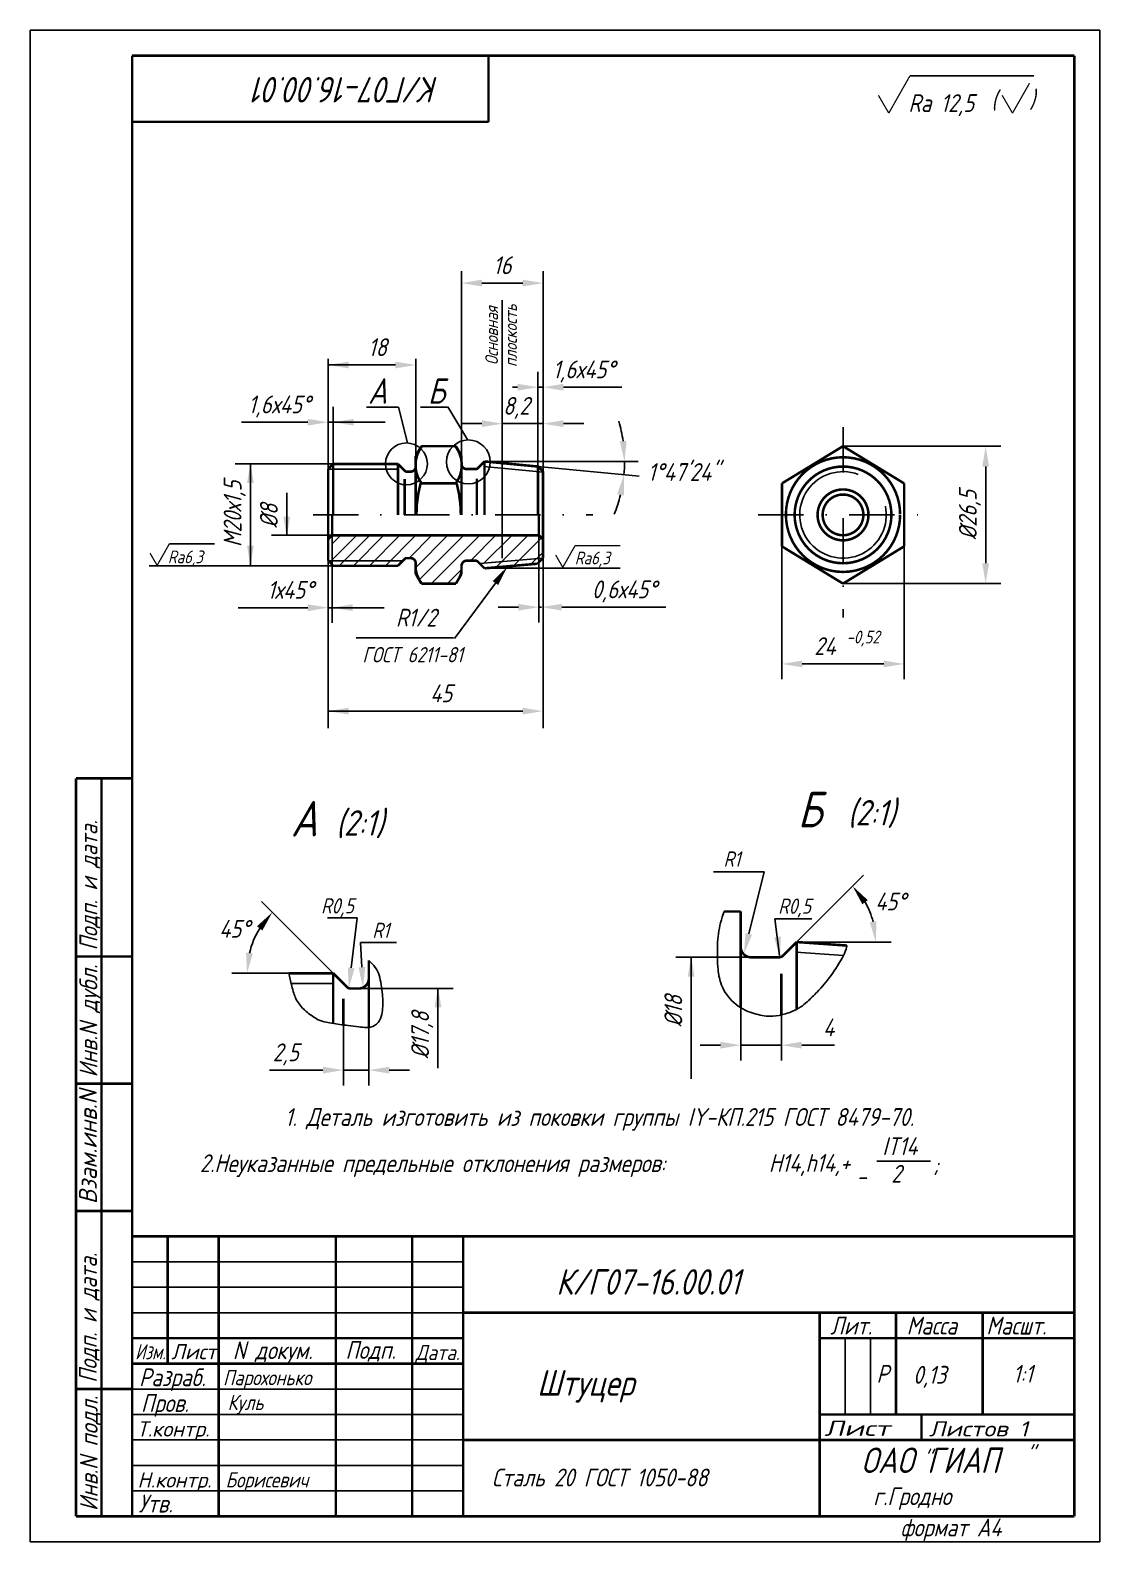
# Model space of a CAD drawing. Extents: x 143 to 1410, y 455 to 1060.
# Drawn here: x 976.9 to 1186.9, y 455 to 752 of the extents above; entities that cross this region are included whole.
import ezdxf
from ezdxf.enums import TextEntityAlignment as Align

# ---------------------------------------------------------------- set-up
doc = ezdxf.new("R2010")
doc.units = 0
doc.header["$LTSCALE"] = 0.7
doc.header["$MEASUREMENT"] = 0
doc.linetypes.add('DASHDOT', pattern=[25.4, 12.7, -6.35, 0, -6.35])
doc.layers.get('0').update_dxf_attribs({"linetype": 'CONTINUOUS'})
doc.layers.get('DEFPOINTS').update_dxf_attribs({"linetype": 'CONTINUOUS'})
doc.styles.add('ROMANC', font='romanc', dxfattribs={"width": 0.8, "oblique": 15, "height": 3.5})
doc.dimstyles.get("Standard").update_dxf_attribs({"dimtxt": 0.18, "dimasz": 0.18, "dimexe": 0.18, "dimexo": 0.0625, "dimgap": 0.09, "dimtad": 0, "dimtih": 1, "dimtoh": 1, "dimdec": 4, "dimzin": 0, "dimdsep": 46, "dimtxsty": 'Standard', "dimcen": 0.09, "dimadec": 0, "dimazin": 0, "dimtfac": 1, "dimtdec": 4, "dimtofl": 0, "dimtmove": 0, "dimatfit": 3, "dimfxl": 0, "dimtolj": 1, "dimtzin": 0, "dimarcsym": 0})

# ---------------------------------------------------------------- blocks, each defined once
blk = doc.blocks.new('*D7')
at = {"color": 0, "linetype": 'ByBlock'}
for p, q in [((1253.97, 566.7), (1239.88, 580.78)), ((1245.28, 566.7), (1234.05, 566.7))]:
    blk.add_line(p, q, dxfattribs=at)
blk.add_arc((1253.97, 566.7), 16.91, 148.5809, 166.4191, dxfattribs=at)
for points in [[(1239.01, 575.93), (1240.06, 575.1), (1242.01, 578.66)], [(1238.19, 570.59), (1236.86, 570.75), (1237.05, 566.7)]]:
    blk.add_solid(points, dxfattribs=at)
at = {"layer": 'DEFPOINTS', "color": 0, "linetype": 'ByBlock'}
for p in [(1239.4, 575.3), (1245.28, 566.7), (1253.97, 566.7), (1253.97, 566.7), (1256.67, 563.99)]:
    blk.add_point(p, dxfattribs=at)
at = {"color": 0, "linetype": 'ByBlock', "style": 'ROMANC', "oblique": 15, "width": 0.8}
blk.add_text('45%%D', height=3.5, dxfattribs=at).set_placement((1234.58, 575.43), align=Align.MIDDLE_CENTER)
blk = doc.blocks.new('*D8')
at = {"color": 0, "linetype": 'ByBlock'}
for p, q in [((1354.08, 670.26), (1385.09, 670.26)), ((1382.09, 666.26), (1382.09, 647.26)), ((1354.08, 643.26), (1385.09, 643.26))]:
    blk.add_line(p, q, dxfattribs=at)
for points in [[(1381.42, 666.26), (1382.76, 666.26), (1382.09, 670.26)], [(1381.42, 647.26), (1382.76, 647.26), (1382.09, 643.26)]]:
    blk.add_solid(points, dxfattribs=at)
at = {"layer": 'DEFPOINTS', "color": 0, "linetype": 'ByBlock'}
for p in [(1354.08, 670.26), (1354.08, 643.26), (1382.09, 643.26)]:
    blk.add_point(p, dxfattribs=at)
at = {"color": 0, "linetype": 'ByBlock', "style": 'ROMANC', "oblique": 15, "width": 0.8}
blk.add_text('%%C26,5', height=3.5, rotation=90, dxfattribs=at).set_placement((1378.59, 656.76), align=Align.MIDDLE_CENTER)

msp = doc.modelspace()

# ---------------------------------------------------------------- linework, layer by layer
for p, q in [((976.94803, 751.99242), (1186.94803, 751.99242)), ((976.94803, 454.99242), (976.94803, 751.99242)), ((1186.94803, 454.99242), (1186.94803, 751.99242)), ((1049.247, 677.949), (1042.977, 677.949)), ((1051.01, 670.901), (1049.247, 677.949)), ((1053.571, 677.949), (1058.861, 677.949)), ((1058.926, 677.968), (1062.863, 671.412)), ((1069.636, 672.62804), (1069.636, 648.265)), ((1052.636, 668.35492), (1052.636, 656.762)), ((1061.636, 656.762), (1061.636, 668.35492)), ((1035.438, 665.784), (1035.438, 647.773)), ((1035.438, 665.784), (1035.438, 647.773)), ((1035.438, 665.762), (1049.136, 665.762)), ((1035.438, 665.762), (1041.195, 665.762)), ((1050.136, 665.762), (1050.136, 665.71891)), ((1066.04119, 666.2665), (1077.636, 665.16224)), ((1066.136, 667.262), (1096.308, 667.262)), ((1077.636, 666.262), (1077.636, 647.262)), ((1035.449, 647.762), (1041.195, 647.762)), ((1036.23364, 647.762), (1050.136, 647.762)), ((1065.21253, 647.18547), (1077.54937, 648.25824)), ((1052.636, 646.97734), (1052.636, 647.262)), ((1061.636, 645.16908), (1061.636, 646.97734)), ((1066.619, 646.304), (1092.805, 646.304)), ((1068.27847, 643.37553), (1060.227, 632.475)), ((1060.078, 632.635), (1040.943, 632.635)), ((1121.036, 586.659), (1111.091, 586.659)), ((1118.04417, 574.43826), (1121.036, 586.659)), ((1041.149, 577.585), (1035.314, 577.585)), ((1039.97395, 567.73782), (1041.149, 577.585)), ((1124.039, 570.21), (1123.182, 577.406)), ((1123.182, 577.406), (1130.383, 577.406)), ((1041.783, 572.767), (1048.888, 572.767)), ((1042.06239, 567.88646), (1041.783, 572.767)), ((1127.31058, 570.83912), (1136.62993, 570.1833)), ((1028.16739, 564.697), (1036.428, 564.697)), ((1038.428, 564.697), (1038.428, 564.61082)), ((1143.20924, 529.74741), (1153.70051, 529.74741)), ((1136.94803, 494.99242), (1136.94803, 479.99242)), ((1141.94803, 494.99242), (1141.94803, 479.99242)), ((976.94803, 454.99242), (1186.94803, 454.99242))]:
    msp.add_line(p, q)
at = {"color": 0, "linetype": 'ByBlock'}
for p, q in [((1061.636, 665.91651), (1061.636, 704.632)), ((1077.636, 666.262), (1077.636, 704.632)), ((1073.636, 702.31), (1065.636, 702.31)), ((1069.636, 666.92867), (1069.636, 698.949)), ((1035.438, 665.784), (1035.438, 687.455)), ((1035.438, 686.217), (1048.636, 686.217)), ((1052.636, 665.91651), (1052.636, 687.455)), ((1076.636, 666.262), (1076.636, 684.848)), ((1072.636, 681.848), (1071.611, 681.848)), ((1077.636, 681.848), (1076.636, 681.848)), ((1081.636, 681.848), (1093.131, 681.848)), ((1035.438, 665.784), (1035.438, 677.971)), ((1036.438, 666.762), (1036.438, 677.971)), ((1077.636, 666.262), (1077.636, 678.073)), ((1077.636, 665.336), (1077.636, 677.69)), ((1027.438, 674.971), (1018.442, 674.971)), ((1031.438, 674.971), (1027.438, 674.971)), ((1036.438, 674.971), (1035.438, 674.971)), ((1036.438, 674.971), (1046.636, 674.971)), ((1065.636, 674.69), (1061.636, 674.69)), ((1077.636, 674.69), (1069.636, 674.69)), ((1081.636, 674.69), (1085.636, 674.69)), ((1036.416, 666.762), (1017.178, 666.762)), ((1020.178, 666.762), (1020.178, 646.773)), ((1076.636, 666.262), (1096.51459, 664.3688)), ((1027.306, 656.762), (1027.306, 661.091)), ((1027.306, 652.762), (1027.306, 656.762)), ((1124.538, 656.762), (1124.538, 624.476)), ((1148.538, 656.762), (1148.538, 624.476)), ((1036.23364, 652.762), (1024.306, 652.762)), ((1035.438, 651.96636), (1035.438, 635.528)), ((1036.23364, 652.762), (1036.23364, 635.528)), ((1076.807, 652.762), (1076.807, 635.629)), ((1035.438, 647.773), (1035.438, 614.832)), ((1038.636, 646.773), (1000.297, 646.773)), ((1077.636, 647.262), (1077.636, 614.832)), ((1072.807, 638.629), (1068.807, 638.629)), ((1076.807, 638.629), (1077.3179, 638.629)), ((1081.3179, 638.629), (1085.3179, 638.629)), ((1085.3179, 638.629), (1101.76065, 638.629)), ((1027.438, 638.528), (1017.802, 638.528)), ((1031.438, 638.528), (1027.438, 638.528)), ((1036.23364, 638.528), (1035.438, 638.528)), ((1036.23364, 638.528), (1046.43164, 638.528)), ((1128.538, 627.476), (1144.538, 627.476)), ((1035.438, 618.206), (1073.636, 618.206)), ((1127.434, 572.839), (1140.54222, 585.94722)), ((1127.434, 572.839), (1145.97182, 572.839)), ((1120.434, 569.839), (1103.721, 569.839)), ((1106.721, 569.839), (1106.721, 561.13147)), ((1106.721, 569.839), (1106.721, 553.13147)), ((1041.428, 563.697), (1060.007, 563.697)), ((1057.007, 563.697), (1057.007, 556.04735)), ((1116.46, 561.13147), (1116.46, 549.566)), ((1124.434, 560.58537), (1124.434, 549.566)), ((1038.428, 556.54706), (1038.428, 544.666)), ((1043.428, 556.04735), (1043.428, 544.666)), ((1057.007, 556.04735), (1057.007, 548.04735)), ((1106.721, 553.13147), (1106.721, 545.96728)), ((1112.46, 552.566), (1108.46, 552.566)), ((1116.46, 552.566), (1124.434, 552.566)), ((1128.434, 552.566), (1132.434, 552.566)), ((1132.434, 552.566), (1134.89255, 552.566)), ((1030.428, 547.666), (1023.92351, 547.666)), ((1034.428, 547.666), (1030.428, 547.666)), ((1043.428, 547.666), (1038.428, 547.666)), ((1047.428, 547.666), (1051.428, 547.666))]:
    msp.add_line(p, q, dxfattribs=at)
at = {"linetype": 'DASHDOT'}
for p, q in [((1136.538, 673.968), (1136.538, 636.613)), ((1032.481, 656.762), (1087.437, 656.762)), ((1119.888, 656.762), (1153.427, 656.762))]:
    msp.add_line(p, q, dxfattribs=at)
at = {"linetype": 'Continuous'}
for p, q in [((1061.636, 668.35492), (1061.636, 656.762)), ((1076.636, 667.262), (1076.636, 656.762)), ((996.94803, 509.99242), (1061.94803, 509.99242)), ((996.94803, 504.99242), (1061.94803, 504.99242)), ((996.94803, 499.99242), (1061.94803, 499.99242)), ((996.94803, 484.99242), (1061.94803, 484.99242)), ((996.94803, 479.99242), (1061.94803, 479.99242)), ((996.94803, 474.99242), (1061.94803, 474.99242)), ((996.94803, 469.99242), (1061.94803, 469.99242)), ((996.94803, 464.99242), (1061.94803, 464.99242))]:
    msp.add_line(p, q, dxfattribs=at)
at = {"color": 0}
for p, q in [((1036.23364, 647.93882), (1041.05681, 652.762)), ((1036.23364, 651.08191), (1037.91372, 652.762)), ((1037.6009, 646.762), (1043.6009, 652.762)), ((1040.3979, 646.762), (1046.3979, 652.762)), ((1043.54099, 646.762), (1049.54099, 652.762)), ((1046.68408, 646.762), (1052.68408, 652.762)), ((1051.32717, 648.262), (1055.82717, 652.762)), ((1052.65914, 646.45088), (1058.97026, 652.762)), ((1053.39957, 644.04822), (1062.11335, 652.762)), ((1055.75644, 643.262), (1065.25644, 652.762)), ((1063.39953, 647.762), (1068.39953, 652.762)), ((1066.04262, 647.262), (1071.54262, 652.762)), ((1068.38092, 646.45721), (1074.68571, 652.762)), ((1071.82335, 646.75655), (1077.3179, 652.2511)), ((1075.26578, 647.05589), (1077.636, 649.42611)), ((1058.89953, 643.262), (1061.57949, 645.94196))]:
    msp.add_line(p, q, dxfattribs=at)
for points, const_width in [([(996.94803, 746.99242), (1181.94803, 746.99242)], 0.5), ([(996.94803, 459.99242), (996.94803, 746.99242)], 0.5), ([(1066.92898, 733.99242), (1066.92898, 746.99242)], 0.5), ([(1181.94803, 459.99242), (1181.94803, 746.99242)], 0.5), ([(1145.52073, 735.70443), (1149.68628, 743.044)], 0.25), ([(1149.68628, 743.044), (1174.047, 743.044)], 0.3), ([(1169.81773, 735.70443), (1173.15695, 741.58803)], 0.25), ([(1143.4871, 739.20443), (1145.52073, 735.70443)], 0.25), ([(1167.7841, 739.20443), (1169.81773, 735.70443)], 0.25), ([(996.92898, 733.99242), (1066.92898, 733.99242)], 0.5), ([(1052.636, 668.35492), (1053.73705, 670.262)], 0.5), ([(1052.636, 656.762), (1052.636, 668.35492)], 0.5), ([(1053.73705, 670.262), (1060.53495, 670.262)], 0.5), ([(1061.636, 668.35492), (1060.53495, 670.262)], 0.5), ([(1061.636, 668.35492), (1061.636, 656.762)], 0.5), ([(1124.538, 662.94666), (1136.538, 670.262)], 0.5), ([(1136.538, 670.262), (1148.538, 662.94666)], 0.5), ([(1036.416, 666.762), (1035.438, 665.784)], 0.5), ([(1035.438, 665.784), (1035.438, 647.773)], 0.5), ([(1036.416, 666.762), (1041.195, 666.762)], 0.5), ([(1036.438, 666.762), (1049.136, 666.762)], 0.5), ([(1049.136, 666.762), (1049.136, 656.762)], 0.5), ([(1050.48955, 665.40845), (1049.136, 666.762)], 0.5), ([(1050.84311, 665.262), (1051.636, 665.262)], 0.5), ([(1062.636, 665.762), (1064.42889, 665.762)], 0.5), ([(1064.78245, 665.90845), (1066.136, 667.262)], 0.5), ([(1066.136, 667.262), (1076.636, 666.262)], 0.5), ([(1066.136, 667.262), (1066.136, 656.762)], 0.5), ([(1076.636, 666.336), (1076.636, 656.762)], 0.5), ([(1076.636, 666.336), (1077.636, 665.336)], 0.5), ([(1077.636, 665.336), (1077.636, 648.265)], 0.5), ([(1050.467, 663.831), (1050.467, 656.762)], 0.5), ([(1053.58656, 662.94666), (1060.68544, 662.94666)], 0.5), ([(1064.636, 663.879), (1064.636, 656.762)], 0.5), ([(1124.538, 662.94666), (1124.538, 650.57734)], 0.5), ([(1148.538, 662.94666), (1148.538, 650.57734)], 0.5), ([(1076.807, 656.762), (1076.807, 652.762)], 0.5), ([(1001.86173, 646.84543), (1004.27299, 651.094)], 0.25), ([(1004.27299, 651.094), (1013.14558, 651.094)], 0.3), ([(1036.27161, 652.79998), (1035.438, 651.96636)], 0.5), ([(1036.233, 652.762), (1076.807, 652.762)], 0.5), ([(1036.233, 652.762), (1041.195, 652.762)], 0.5), ([(1076.807, 652.762), (1077.636, 651.933)], 0.5), ([(1081.51273, 646.46843), (1083.92399, 650.717)], 0.25), ([(1083.92399, 650.717), (1092.79658, 650.717)], 0.3), ([(1136.538, 643.262), (1124.538, 650.57734)], 0.5), ([(1148.538, 650.57734), (1136.538, 643.262)], 0.5), ([(1000.45936, 649.259), (1001.86173, 646.84543)], 0.25), ([(1036.438, 646.773), (1035.438, 647.773)], 0.5), ([(1050.48955, 648.11555), (1049.136, 646.762)], 0.5), ([(1050.84311, 648.262), (1051.636, 648.262)], 0.5), ([(1052.636, 645.16908), (1052.636, 647.262)], 0.5), ([(1062.636, 647.762), (1064.42889, 647.762)], 0.5), ([(1064.78245, 647.61555), (1066.136, 646.262)], 0.5), ([(1076.53748, 647.16648), (1077.636, 648.265)], 0.5), ([(1080.11036, 648.882), (1081.51273, 646.46843)], 0.25), ([(1036.23364, 646.762), (1049.136, 646.762)], 0.5), ([(1036.438, 646.762), (1041.195, 646.762)], 0.5), ([(1052.636, 645.16908), (1053.73705, 643.262)], 0.5), ([(1061.636, 645.16908), (1060.53495, 643.262)], 0.5), ([(1061.636, 646.97734), (1061.636, 645.16908)], 0.5), ([(1066.136, 646.262), (1076.53748, 647.16648)], 0.5), ([(1053.73705, 643.262), (1060.53495, 643.262)], 0.5), ([(985.94803, 459.99242), (985.94803, 604.99242)], 0.5), ([(985.94803, 604.99242), (996.94803, 604.99242)], 0.5), ([(990.94803, 459.99242), (990.94803, 604.99242)], 0.5), ([(1113.17977, 578.839), (1116.46, 578.839)], 0.5), ([(985.94803, 569.99242), (996.94803, 569.99242)], 0.5), ([(1124.72689, 570.13189), (1127.434, 572.839)], 0.5), ([(1127.434, 572.839), (1127.434, 559.5933)], 0.5), ([(1127.45098, 572.83419), (1137.30361, 572.14084)], 0.5), ([(1043.428, 569.20787), (1043.428, 556.04735)], 0.5), ([(1118.46, 569.839), (1124.01979, 569.839)], 0.5), ([(1027.743, 566.697), (1036.428, 566.697)], 0.5), ([(1036.428, 566.697), (1036.428, 556.85226)], 0.5), ([(1039.13511, 563.98989), (1036.428, 566.697)], 0.5), ([(1124.434, 566.58811), (1124.434, 558.51853)], 0.5), ([(1038.428, 561.738), (1038.428, 556.54706)], 0.5), ([(1039.84221, 563.697), (1041.428, 563.697)], 0.5), ([(985.94803, 544.99242), (996.94803, 544.99242)], 0.5), ([(985.94803, 519.99242), (996.94803, 519.99242)], 0.5), ([(996.94803, 514.99242), (996.94803, 459.99242)], 0.5), ([(1003.94803, 514.99242), (1003.94803, 489.99242)], 0.5), ([(1013.94803, 514.99242), (1013.94803, 459.99242)], 0.5), ([(1036.94803, 514.99242), (1036.94803, 459.99242)], 0.5), ([(1051.94803, 514.99242), (1051.94803, 459.99242)], 0.5), ([(1061.94803, 514.99242), (1061.94803, 459.99242)], 0.5), ([(1131.94803, 499.99242), (1131.94803, 459.99242)], 0.5), ([(1146.94803, 499.99242), (1146.94803, 479.99242)], 0.5), ([(1163.94803, 499.99242), (1163.94803, 479.99242)], 0.5), ([(985.94803, 484.99242), (996.94803, 484.99242)], 0.5), ([(1151.94803, 479.99242), (1151.94803, 474.99242)], 0.5), ([(1061.94803, 474.99242), (1181.94803, 474.99242)], 0.5), ([(985.94803, 459.99242), (1181.94803, 459.99242)], 0.5), ([(996.94803, 459.99242), (1181.94803, 459.99242)], 0.5)]:
    msp.add_lwpolyline(points, dxfattribs=dict(const_width=const_width))
at = {"const_width": 0.5}
for points in [[(1053.88276, 670.262, 0.337741949), (1053.79481, 662.94666, 0.337741949)], [(1060.47719, 662.94666, 0.337741949), (1060.38924, 670.262, 0.337741949)], [(1125.33084, 656.88, -1), (1147.74516, 656.88, -1)], [(1050.48955, 665.40845, 0.198912367), (1050.84311, 665.262, 0.198912367)], [(1051.636, 665.262, 0.414213562), (1052.636, 666.262, 0.414213562)], [(1061.636, 666.762, 0.414213562), (1062.636, 665.762, 0.414213562)], [(1064.42889, 665.762, 0.198912367), (1064.78245, 665.90845, 0.198912367)], [(1127.038, 656.762, -1), (1146.038, 656.762, -1)], [(1053.58656, 662.94666, 0.065251106), (1052.776, 656.762, 0.065251106)], [(1061.496, 656.762, 0.065251106), (1060.68544, 662.94666, 0.065251106)], [(1141.538, 656.762, 1), (1131.538, 656.762, 1)], [(1140.538, 656.762, 1), (1132.538, 656.762, 1)], [(1125.33084, 656.762, 1), (1147.74516, 656.762, 1)], [(1127.038, 656.762, 1), (1146.038, 656.762, 1)], [(1141.538, 656.762, -1), (1131.538, 656.762, -1)], [(1140.538, 656.762, -1), (1132.538, 656.762, -1)], [(1050.84311, 648.262, 0.198912367), (1050.48955, 648.11555, 0.198912367)], [(1052.636, 647.262, 0.414213562), (1051.636, 648.262, 0.414213562)], [(1062.636, 647.762, 0.414213562), (1061.636, 646.762, 0.414213562)], [(1064.78245, 647.61555, 0.198912367), (1064.42889, 647.762, 0.198912367)], [(1116.46, 571.839, 0.414213562), (1118.46, 569.839, 0.414213562)], [(1124.01979, 569.839, 0.198912367), (1124.72689, 570.13189, 0.198912367)], [(1041.428, 563.697, 0.414213562), (1043.428, 565.697, 0.414213562)], [(1039.13511, 563.98989, 0.198912367), (1039.84221, 563.697, 0.198912367)]]:
    msp.add_lwpolyline(points, format="xyb", dxfattribs=at)
at = {"linetype": 'Continuous', "const_width": 0.5}
for points in [[(1036.438, 666.762), (1036.438, 656.772)], [(1036.233, 656.762), (1036.233, 652.762)], [(1116.46, 578.839), (1116.46, 559.91851)], [(996.94803, 514.99242), (1181.94803, 514.99242)], [(1061.94803, 499.99242), (1181.94803, 499.99242)], [(996.94803, 494.99242), (1061.94803, 494.99242)], [(1131.94803, 494.99242), (1181.94803, 494.99242)], [(996.94803, 489.99242), (1061.94803, 489.99242)], [(1131.94803, 479.99242), (1181.94803, 479.99242)]]:
    msp.add_lwpolyline(points, dxfattribs=at)
for points in [[(1113.17977, 578.839, 0.021316225), (1112.50621, 576.62472, 0.055296603), (1111.88201, 572.26441, 0.027903813), (1111.99943, 567.38972, 0.061641556), (1112.52442, 564.83924, 0.115406871), (1114.73, 561.28926, 0.111916945), (1118.32743, 559.023, 0.055594355), (1121.46073, 558.29536, 0.082591673), (1123.98783, 558.41599, 0.038661301), (1126.51819, 559.17051, 0.063002127), (1128.22404, 560.0868, 0.02968145), (1129.49224, 561.10836, 0.015810354), (1131.45866, 563.01156, 0.036461826), (1134.12388, 566.19371, 0.031652233), (1136.6233, 570.17107, 0.071763745), (1137.24156, 571.84149, 0.003406183), (1137.30361, 572.14084, 0.007212414)], [(1043.428, 569.20787, -0.045780425), (1044.7023, 567.84817, -0.102753101), (1045.462, 566.302, -0.021630541), (1045.84808, 564.47866, -0.020193973), (1046.097, 562.498, -0.041448262), (1046.10259, 559.37732, -0.080409349), (1045.716, 557.808, -0.151733587), (1044.56952, 556.45559, -0.158776437), (1042.925, 556.033, -0.010795302), (1041.43806, 556.15968, -0.007742754), (1039.373, 556.413, -0.005794178), (1036.1278, 556.90059, -0.01289827), (1034.679, 557.174, -0.076767403), (1033.1376, 557.76397, -0.051088586), (1031.127, 559.202, -0.043228867), (1029.8001, 560.59408, -0.062038313), (1029.097, 561.738, -0.03394124), (1028.69683, 562.80329, -0.013605276), (1027.956, 565.541, -0.027432707), (1027.743, 566.697, -0.018174057)]]:
    msp.add_lwpolyline(points, format="xyb")
for centre, radius in [((1062.961, 667.181), 4.31), ((1050.814, 666.789), 4.114)]:
    msp.add_circle(centre, radius)
at = {"color": 0, "linetype": 'ByBlock'}
for centre, radius, start, end in [((1066.136, 667.262), 27.51605, 8.3364226, 16.6728451), ((1066.136, 667.262), 27.51605, 354.559668, 0), ((1066.136, 667.262), 27.51605, 337.8868228, 346.2232454), ((1127.434, 572.839), 15.53782, 14.7910523, 30.2089477)]:
    msp.add_arc(centre, radius, start, end, dxfattribs=at)
for centre, radius, start, end in [((1136.538, 656.762), 8.5, 69.4898358, 11.8306826), ((1058.636, 646.97734), 6, 180, 218.2594593), ((1055.636, 646.97734), 6.033, 321.9872735, 0)]:
    msp.add_arc(centre, radius, start, end)
for points in [[(1065.636, 702.97667), (1065.636, 701.64333), (1061.636, 702.31)], [(1073.636, 702.97667), (1073.636, 701.64333), (1077.636, 702.31)], [(1039.438, 686.88367), (1039.438, 685.55033), (1035.438, 686.217)], [(1048.636, 686.88367), (1048.636, 685.55033), (1052.636, 686.217)], [(1072.636, 682.51467), (1072.636, 681.18133), (1076.636, 681.848)], [(1081.636, 682.51467), (1081.636, 681.18133), (1077.636, 681.848)], [(1031.438, 675.63767), (1031.438, 674.30433), (1035.438, 674.971)], [(1040.438, 675.63767), (1040.438, 674.30433), (1036.438, 674.971)], [(1065.636, 675.35667), (1065.636, 674.02333), (1069.636, 674.69)], [(1081.636, 675.35667), (1081.636, 674.02333), (1077.636, 674.69)], [(1094.02621, 671.29988), (1092.6964, 671.20296), (1093.65205, 667.262)], [(1019.51133, 663.002), (1020.84467, 663.002), (1020.178, 667.002)], [(1092.20312, 660.82062), (1093.51775, 660.59807), (1093.5281, 664.65323)], [(1026.63933, 656.426), (1027.97267, 656.426), (1027.306, 652.426)], [(1019.51133, 650.703), (1020.84467, 650.703), (1020.178, 646.703)], [(1031.438, 639.19467), (1031.438, 637.86133), (1035.438, 638.528)], [(1040.23364, 639.19467), (1040.23364, 637.86133), (1036.23364, 638.528)], [(1072.807, 639.29567), (1072.807, 637.96233), (1076.807, 638.629)], [(1081.3179, 639.29567), (1081.3179, 637.96233), (1077.3179, 638.629)], [(1128.538, 628.14267), (1128.538, 626.80933), (1124.538, 627.476)], [(1144.538, 628.14267), (1144.538, 626.80933), (1148.538, 627.476)], [(1039.438, 618.87267), (1039.438, 617.53933), (1035.438, 618.206)], [(1073.636, 618.87267), (1073.636, 617.53933), (1077.636, 618.206)], [(1140.33357, 580.25013), (1141.38989, 581.06374), (1138.4209, 583.8259)], [(1143.11807, 576.89154), (1141.79583, 576.71991), (1142.97182, 572.839)], [(1123.01679, 573.75197), (1124.3408, 573.90932), (1124.15087, 569.8586)], [(1106.05433, 566.04147), (1107.38767, 566.04147), (1106.721, 570.04147)], [(1056.34033, 560.03435), (1057.67367, 560.03435), (1057.007, 564.03435)], [(1112.46, 553.23267), (1112.46, 551.89933), (1116.46, 552.566)], [(1128.434, 553.23267), (1128.434, 551.89933), (1124.434, 552.566)], [(1034.428, 548.33267), (1034.428, 546.99933), (1038.428, 547.666)], [(1047.428, 548.33267), (1047.428, 546.99933), (1043.428, 547.666)]]:
    msp.add_solid(points, dxfattribs=at)
for points in [[(1067.74223, 643.77162), (1068.81472, 642.97944), (1070.655, 646.593)], [(1118.69172, 574.27973), (1117.39663, 574.59679), (1117.093, 570.553)], [(1040.63592, 567.65883), (1039.31198, 567.81681), (1039.5, 563.766)], [(1042.72797, 567.92456), (1041.39681, 567.84836), (1042.291, 563.893)]]:
    msp.add_solid(points)
at = {"layer": 'DEFPOINTS', "color": 0, "linetype": 'ByBlock'}
for p in [(1052.636, 684.455), (1061.636, 684.157), (1076.636, 681.848), (1035.438, 674.971), (1069.636, 674.69), (1035.438, 665.784), (1035.438, 665.784), (1036.416, 666.762), (1036.438, 666.762), (1052.636, 665.91651), (1061.636, 665.91651), (1066.136, 667.262), (1066.136, 667.262), (1069.636, 666.92867), (1076.636, 666.262), (1076.636, 665.336), (1077.636, 665.336), (1077.636, 665.336), (1077.636, 665.336), (1093.623, 665.998), (1100.042, 667.262), (1027.306, 656.762), (1036.233, 656.762), (1124.538, 656.762), (1148.538, 656.762), (1035.438, 651.96636), (1036.23364, 652.762), (1036.23364, 652.762), (1076.807, 652.762), (1077.3179, 652.2511), (1020.178, 647.762), (1035.438, 647.773), (1035.449, 647.762), (1077.636, 647.262), (1077.3179, 638.629), (1035.438, 638.528), (1148.538, 627.476), (1077.636, 619.517), (1142.514, 576.583), (1124.01979, 570.839), (1127.434, 572.839), (1127.434, 572.839), (1135.40127, 572.839), (1118.46, 569.839), (1124.45183, 569.93715), (1124.72689, 570.13189), (1041.428, 563.697), (1106.721, 561.13147), (1116.46, 561.13147), (1116.46, 561.13147), (1124.434, 560.58537), (1038.428, 556.54706), (1043.428, 556.04735), (1043.428, 556.04735), (1057.007, 556.04735), (1124.434, 552.566), (1038.428, 547.666)]:
    msp.add_point(p, dxfattribs=at)

# ---------------------------------------------------------------- texts
at = {"style": 'ROMANC', "oblique": 15, "width": 0.8}
for s, height, rotation, p in [('К/Г07-16.00.01', 5, 180, (1057.21099, 742.79423)), ('Подп. и дата.', 3.5, 90, (990.12636, 571.1794)), ('Подп. и дата.', 3.5, 90, (990.02826, 486.21922))]:
    msp.add_text(s, height=height, rotation=rotation, dxfattribs=at).set_placement(p)
for s, height, p in [('(', 3.5, (1165.63259, 736.53221)), (')', 3.5, (1173.12695, 736.66608)), ('IT14', 3.5, (1144.25837, 530.97057)), ('2.Неуказанные предельные отклонения размеров:', 3.5, (1010.25008, 527.61802)), ('H14,h14,+', 3.5, (1121.98437, 527.66744)), ('2', 3.5, (1146.00691, 525.55374)), (';', 3.5, (1154.22507, 527.3011)), ('-', 3.5, (1139.15231, 525.02799)), ('К/Г07-16.00.01', 5, (1080.21969, 503.55317)), ('Лит.', 3.5, (1134.04755, 495.71088)), ('Масса', 3.5, (1149.01886, 495.71088)), ('Масшт.', 3.5, (1164.67069, 495.71088)), ('N докум.', 3.5, (1016.72899, 490.87012)), ('Подп.', 3.5, (1038.83982, 490.93158)), ('Разраб.', 3.5, (998.31758, 485.56035)), ('Парохонько', 3, (1014.80176, 485.7484)), ('Штуцер', 5, (1076.45671, 483.70643)), ('Р', 3.5, (1143.11215, 486.25181)), ('0,13', 3.5, (1150.28845, 486.05181)), ('1:1', 3.5, (1169.90099, 486.25181)), ('Пров.', 3.5, (998.68828, 480.49754)), ('Куль', 3, (1015.69638, 480.85409)), ('ОАО ГИАП', 5, (1140.11294, 468.50329)), ('"', 3.5, (1152.1385, 469.14544)), ('"', 3.5, (1172.43789, 470.01982)), ('Сталь 20 ГОСТ 1050-88', 3.5, (1067.5835, 465.87042)), ('Борисевич', 3, (1015.29347, 465.65799)), ('Утв.', 3.5, (998.19401, 460.74023)), ('г.Гродно', 3.5, (1142.48222, 462.18946)), ('формат А4', 3.5, (1147.81567, 456.04988))]:
    msp.add_text(s, height=height, dxfattribs=at).set_placement(p)
at = {"color": 0, "linetype": 'ByBlock', "style": 'ROMANC', "oblique": 15, "width": 0.8}
for s, height, p in [('Ra 12,5', 3.5, (1155.83659, 737.681)), ('16', 3.5, (1069.636, 705.81)), ('18', 3.5, (1045.136, 689.717)), ('1,6х45%%D', 3.5, (1085.63797, 685.348)), ('А', 5, (1045.136, 681.103)), ('Б', 5, (1056.709, 681.103)), ('1,6х45%%D', 3.5, (1025.84897, 678.471)), ('8,2', 3.5, (1072.38473, 678.19)), ('1%%D47\'24"', 3.5, (1105.257, 665.185)), ('Ra6,3', 2.5, (1007.41059, 648.509)), ('Ra6,3', 2.5, (1087.31359, 648.299)), ('1х45%%D', 3.5, (1028.02931, 642.028)), ('0,6х45%%D', 3.5, (1093.58927, 642.129)), ('R1/2', 3.5, (1052.72576, 636.571)), ('24', 3.5, (1132.979, 630.976)), ('-0,52', 2.5, (1140.47431, 632.763)), ('ГОСТ 6211-81', 3, (1052.028, 629.288)), ('45', 3.5, (1057.636, 621.706)), ('А', 7, (1030.721, 597.07)), ('Б', 7, (1130.025, 598.881)), ('(2:1)', 5, (1142.153, 598.24)), ('(2:1)', 5, (1041.667, 596.228)), ('R1', 3, (1114.73127, 589.147)), ('45%%D', 3.5, (1145.86, 580.799)), ('R0,5', 3, (1037.27376, 579.944)), ('R0,5', 3, (1127.02627, 579.883)), ('R1', 3, (1045.77376, 575.127)), ('4', 3.5, (1133.71327, 556.066)), ('2,5', 3.5, (1027.12576, 551.166)), ('1. Деталь изготовить из поковки группы IY-КП.215 ГОСТ 8479-70.', 3.5, (1088.73527, 538.453))]:
    msp.add_text(s, height=height, dxfattribs=at).set_placement(p, align=Align.MIDDLE_CENTER)
for s, height, p in [('Основная', 2.5, (1067.547, 691.96209)), ('плоскость', 2.5, (1071.265, 691.96209)), ('М20х1,5', 3.5, (1016.678, 656.96576)), ('%%C8', 3.5, (1023.806, 656.55609)), ('%%C18', 3.5, (1103.221, 559.26638)), ('%%C17,8', 3.5, (1053.507, 554.52593))]:
    msp.add_text(s, height=height, rotation=90, dxfattribs=at).set_placement(p, align=Align.MIDDLE_CENTER)
at = {"style": 'ROMANC', "oblique": 15}
for s, width, p, p2 in [('Инв.N дубл.', 0.696626, (990.12636, 546.23148), (990.12636, 568.40741)), ('Взам.инв.N', 0.776513, (990.02826, 521.33694), (990.02826, 543.7264)), ('Инв.N подл.', 0.704992, (990.20339, 461.00816), (990.20339, 483.68541))]:
    msp.add_text(s, height=3.5, rotation=90, dxfattribs=dict(at, width=width)).set_placement(p, p2, align=Align.FIT)
for s, width, p, p2 in [('Изм.', 0.642754, (997.5463, 490.84062), (1003.51473, 490.84062)), ('Лист', 0.693042, (1004.61301, 490.84608), (1013.52355, 490.84608)), ('Дата.', 0.611915, (1052.60507, 490.69151), (1061.25929, 490.69151)), ('Т.контр.', 0.698235, (997.86847, 475.65513), (1012.13241, 475.65513)), ('Лист', 1.011317, (1132.82503, 475.79328), (1145.82768, 475.79328)), ('Листов 1', 0.875179, (1153.3948, 475.68678), (1172.89878, 475.68678)), ('Н.контр.', 0.686802, (997.99698, 465.63858), (1012.51793, 465.63858))]:
    msp.add_text(s, height=3, dxfattribs=dict(at, width=width)).set_placement(p, p2, align=Align.FIT)

# ---------------------------------------------------------------- dimensions: what is measured, and where the dimension line sits
dim = msp.add_linear_dim(base=(1164.551, 643.262), p1=(1136.538, 670.262), p2=(1136.538, 643.262), angle=90, text='%%C26,5', dimstyle='Standard')
dim.commit()
dim.dimension.update_dxf_attribs({"geometry": '*D8', "text_midpoint": (1161.051, 656.762), "insert": (-217.538, 0)})
dim = msp.add_angular_dim_2l(base=(1021.866, 575.303), line1=((1039.13511, 563.98989), (1036.428, 566.697)), line2=((1027.743, 566.697), (1036.428, 566.697)), text='45%%D', dimstyle='Standard')
dim.commit()
dim.dimension.update_dxf_attribs({"geometry": '*D7', "text_midpoint": (1017.046, 575.429), "dimtype": 130, "insert": (-217.538, 0)})

doc.saveas('drawing.dxf')
